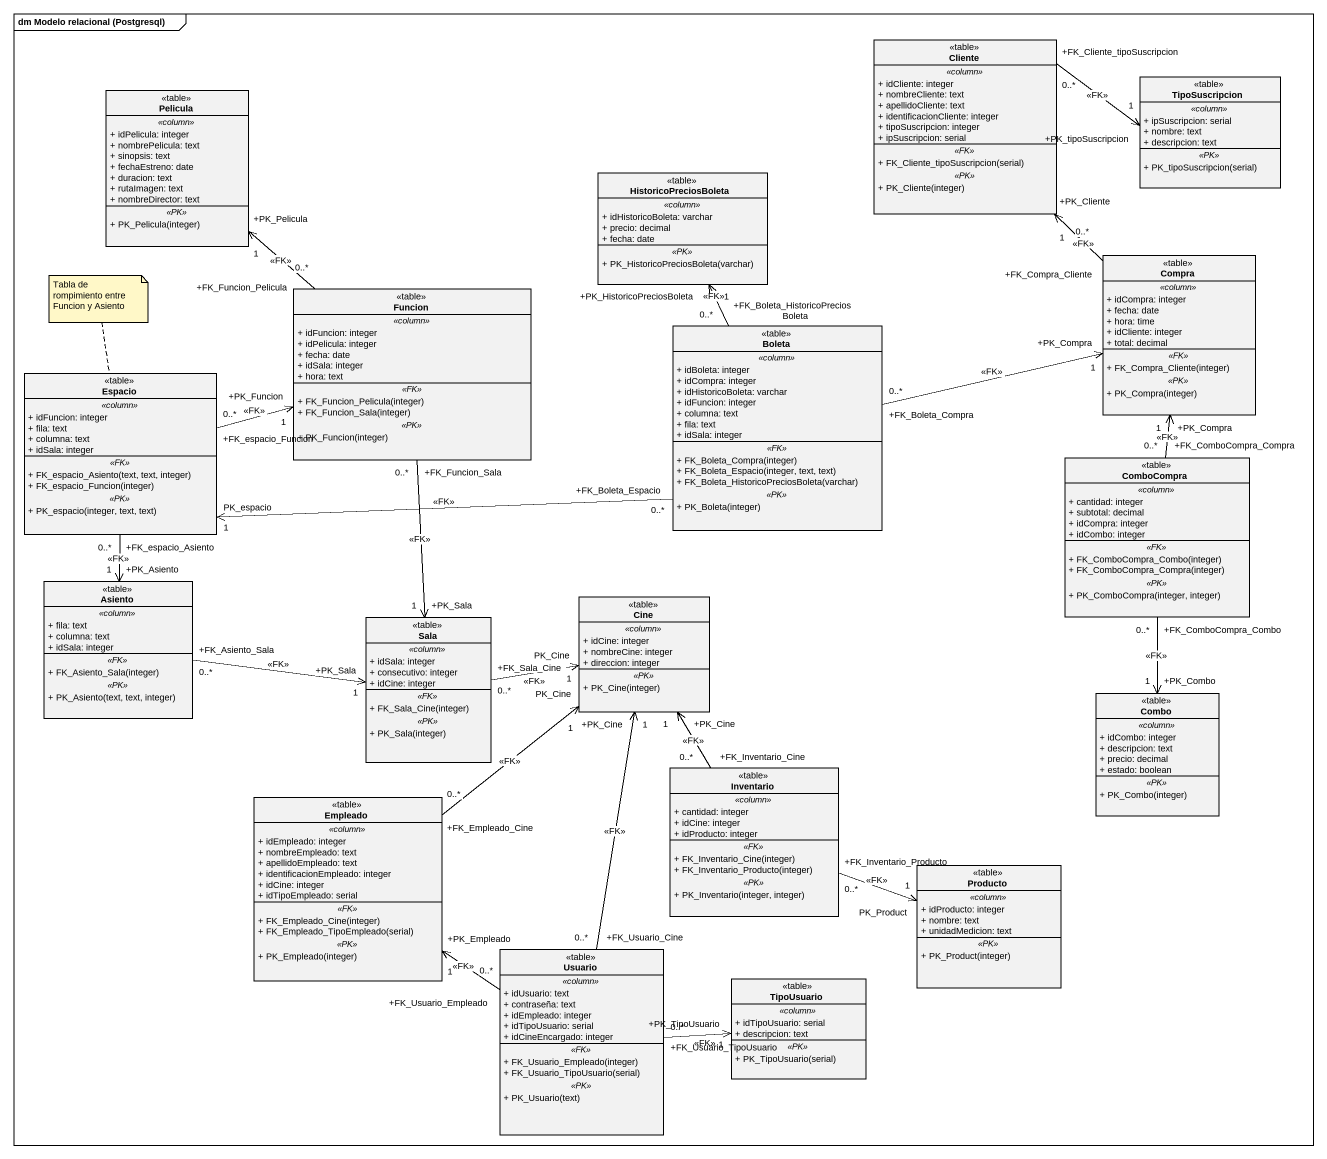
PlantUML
@startuml
mainframe dm Modelo relacional (Postgresql)
hide circle
hide empty members
skinparam classAttributeIconSize 0
class Cliente <<table>> {
  .. <<column>> ..
  + idCliente: integer
  + nombreCliente: text
  + apellidoCliente: text
  + identificacionCliente: integer
  + tipoSuscripcion: integer
  + ipSuscripcion: serial
  .. <<FK>> ..
  + FK_Cliente_tipoSuscripcion(serial)
  .. <<PK>> ..
  + PK_Cliente(integer)
}
class TipoSuscripcion <<table>> {
  .. <<column>> ..
  + ipSuscripcion: serial
  + nombre: text
  + descripcion: text
  .. <<PK>> ..
  + PK_tipoSuscripcion(serial)
}
class Pelicula <<table>> {
  .. <<column>> ..
  + idPelicula: integer
  + nombrePelicula: text
  + sinopsis: text
  + fechaEstreno: date
  + duracion: text
  + rutaImagen: text
  + nombreDirector: text
  .. <<PK>> ..
  + PK_Pelicula(integer)
}
class HistoricoPreciosBoleta <<table>> {
  .. <<column>> ..
  + idHistoricoBoleta: varchar
  + precio: decimal
  + fecha: date
  .. <<PK>> ..
  + PK_HistoricoPreciosBoleta(varchar)
}
class Compra <<table>> {
  .. <<column>> ..
  + idCompra: integer
  + fecha: date
  + hora: time
  + idCliente: integer
  + total: decimal
  .. <<FK>> ..
  + FK_Compra_Cliente(integer)
  .. <<PK>> ..
  + PK_Compra(integer)
}
class Funcion <<table>> {
  .. <<column>> ..
  + idFuncion: integer
  + idPelicula: integer
  + fecha: date
  + idSala: integer
  + hora: text
  .. <<FK>> ..
  + FK_Funcion_Pelicula(integer)
  + FK_Funcion_Sala(integer)
  .. <<PK>> ..
  + PK_Funcion(integer)
}
class Boleta <<table>> {
  .. <<column>> ..
  + idBoleta: integer
  + idCompra: integer
  + idHistoricoBoleta: varchar
  + idFuncion: integer
  + columna: text
  + fila: text
  + idSala: integer
  .. <<FK>> ..
  + FK_Boleta_Compra(integer)
  + FK_Boleta_Espacio(integer, text, text)
  + FK_Boleta_HistoricoPreciosBoleta(varchar)
  .. <<PK>> ..
  + PK_Boleta(integer)
}
class Espacio <<table>> {
  .. <<column>> ..
  + idFuncion: integer
  + fila: text
  + columna: text
  + idSala: integer
  .. <<FK>> ..
  + FK_espacio_Asiento(text, text, integer)
  + FK_espacio_Funcion(integer)
  .. <<PK>> ..
  + PK_espacio(integer, text, text)
}
class ComboCompra <<table>> {
  .. <<column>> ..
  + cantidad: integer
  + subtotal: decimal
  + idCompra: integer
  + idCombo: integer
  .. <<FK>> ..
  + FK_ComboCompra_Combo(integer)
  + FK_ComboCompra_Compra(integer)
  .. <<PK>> ..
  + PK_ComboCompra(integer, integer)
}
class Asiento <<table>> {
  .. <<column>> ..
  + fila: text
  + columna: text
  + idSala: integer
  .. <<FK>> ..
  + FK_Asiento_Sala(integer)
  .. <<PK>> ..
  + PK_Asiento(text, text, integer)
}
class Sala <<table>> {
  .. <<column>> ..
  + idSala: integer
  + consecutivo: integer
  + idCine: integer
  .. <<FK>> ..
  + FK_Sala_Cine(integer)
  .. <<PK>> ..
  + PK_Sala(integer)
}
class Cine <<table>> {
  .. <<column>> ..
  + idCine: integer
  + nombreCine: integer
  + direccion: integer
  .. <<PK>> ..
  + PK_Cine(integer)
}
class Combo <<table>> {
  .. <<column>> ..
  + idCombo: integer
  + descripcion: text
  + precio: decimal
  + estado: boolean
  .. <<PK>> ..
  + PK_Combo(integer)
}
class Inventario <<table>> {
  .. <<column>> ..
  + cantidad: integer
  + idCine: integer
  + idProducto: integer
  .. <<FK>> ..
  + FK_Inventario_Cine(integer)
  + FK_Inventario_Producto(integer)
  .. <<PK>> ..
  + PK_Inventario(integer, integer)
}
class Empleado <<table>> {
  .. <<column>> ..
  + idEmpleado: integer
  + nombreEmpleado: text
  + apellidoEmpleado: text
  + identificacionEmpleado: integer
  + idCine: integer
  + idTipoEmpleado: serial
  .. <<FK>> ..
  + FK_Empleado_Cine(integer)
  + FK_Empleado_TipoEmpleado(serial)
  .. <<PK>> ..
  + PK_Empleado(integer)
}
class Producto <<table>> {
  .. <<column>> ..
  + idProducto: integer
  + nombre: text
  + unidadMedicion: text
  .. <<PK>> ..
  + PK_Product(integer)
}
class Usuario <<table>> {
  .. <<column>> ..
  + idUsuario: text
  + contraseña: text
  + idEmpleado: integer
  + idTipoUsuario: serial
  + idCineEncargado: integer
  .. <<FK>> ..
  + FK_Usuario_Empleado(integer)
  + FK_Usuario_TipoUsuario(serial)
  .. <<PK>> ..
  + PK_Usuario(text)
}
class TipoUsuario <<table>> {
  .. <<column>> ..
  + idTipoUsuario: serial
  + descripcion: text
  .. <<PK>> ..
  + PK_TipoUsuario(serial)
}
Cliente "+FK_Cliente_tipoSuscripcion\n0..*" -right-> "+PK_tipoSuscripcion\n1" TipoSuscripcion : <<FK>>
Compra "+FK_Compra_Cliente\n0..*" -up-> "+PK_Cliente\n1" Cliente : <<FK>>
Funcion "+FK_Funcion_Pelicula\n0..*" -up-> "+PK_Pelicula\n1" Pelicula : <<FK>>
Funcion "+FK_Funcion_Sala\n0..*" --> "+PK_Sala\n1" Sala : <<FK>>
Boleta "+FK_Boleta_HistoricoPreciosBoleta\n0..*" -up-> "+PK_HistoricoPreciosBoleta\n1" HistoricoPreciosBoleta : <<FK>>
Boleta "+FK_Boleta_Compra\n0..*" -right-> "+PK_Compra\n1" Compra : <<FK>>
Boleta "+FK_Boleta_Espacio\n0..*" -left-> "PK_espacio\n1" Espacio : <<FK>>
Espacio "+FK_espacio_Funcion\n0..*" -right-> "+PK_Funcion\n1" Funcion : <<FK>>
Espacio "+FK_espacio_Asiento\n0..*" --> "+PK_Asiento\n1" Asiento : <<FK>>
ComboCompra "+FK_ComboCompra_Compra\n0..*" -up-> "+PK_Compra\n1" Compra : <<FK>>
ComboCompra "+FK_ComboCompra_Combo\n0..*" --> "+PK_Combo\n1" Combo : <<FK>>
Asiento "+FK_Asiento_Sala\n0..*" -right-> "+PK_Sala\n1" Sala : <<FK>>
Sala "+FK_Sala_Cine\n0..*" -right-> "PK_Cine\n1" Cine : <<FK>>
Inventario "+FK_Inventario_Cine\n0..*" -up-> "+PK_Cine\n1" Cine : <<FK>>
Inventario "+FK_Inventario_Producto\n0..*" -right-> "PK_Product\n1" Producto : <<FK>>
Empleado "+FK_Empleado_Cine\n0..*" -up-> "PK_Cine\n1" Cine : <<FK>>
Usuario "+FK_Usuario_Cine\n0..*" -up-> "+PK_Cine\n1" Cine : <<FK>>
Usuario "+FK_Usuario_Empleado\n0..*" -up-> "+PK_Empleado\n1" Empleado : <<FK>>
Usuario "+FK_Usuario_TipoUsuario\n0..*" -right-> "+PK_TipoUsuario\n1" TipoUsuario : <<FK>>
note top of Espacio : Tabla de rompimiento entre Funcion y Asiento
@enduml
